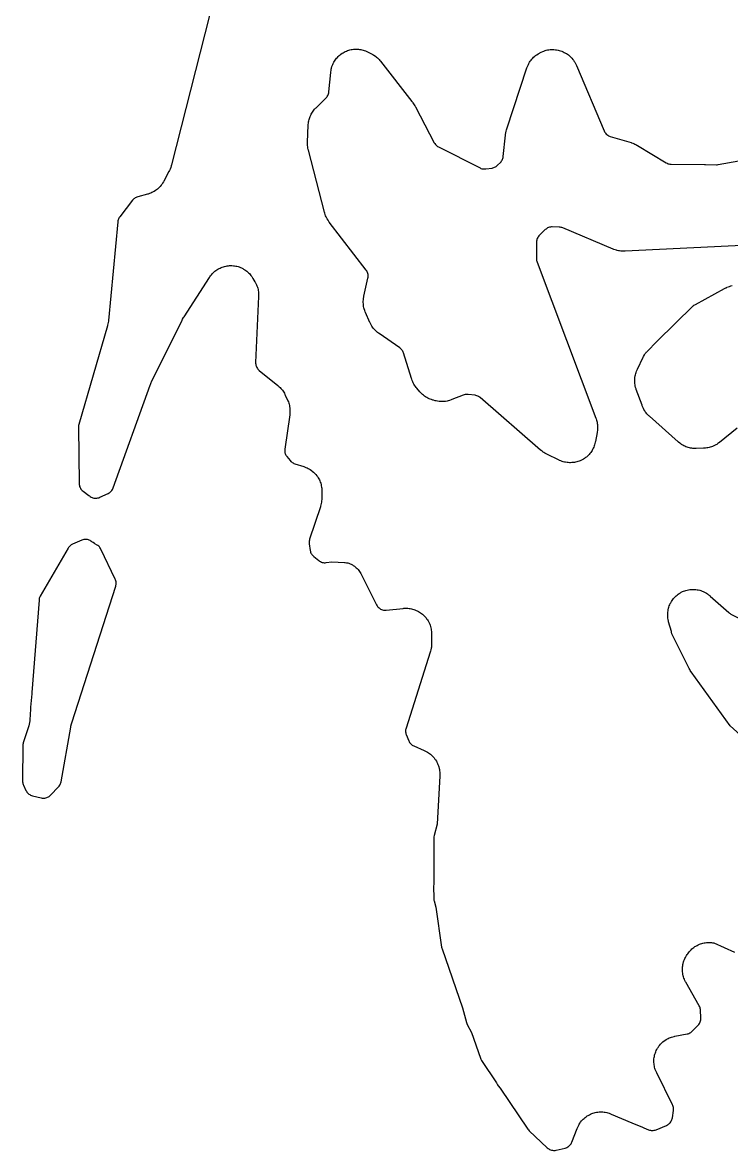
# Model space of a CAD drawing. Header units: millimetres. Extents: x 0 to 194, y 0 to 300.
# Drawn here: x 102.63 to 124.62, y 124.73 to 159.71 of the extents above; entities that cross this region are included whole.
import ezdxf

# ---------------------------------------------------------------- set-up
doc = ezdxf.new("R2010")
doc.units = ezdxf.units.MM
doc.layers.add('CUT', color=7, linetype='CONTINUOUS')

msp = doc.modelspace()

# ---------------------------------------------------------------- linework, layer by layer
at = {"layer": 'CUT'}
for points in [[(108.5805, 160.5449), (107.2518, 155.2926), (107.2444, 155.2666), (107.228, 155.215), (107.2085, 155.1645), (107.186, 155.1153), (107.174, 155.091), (107.0121, 154.7863), (107.0007, 154.7662), (106.977, 154.7266), (106.9512, 154.6883), (106.9305, 154.6606), (106.901, 154.625), (106.8775, 154.5996), (106.8445, 154.5673), (106.8185, 154.5445), (106.7824, 154.5157), (106.7542, 154.4956), (106.7153, 154.4707), (106.6852, 154.4536), (106.6439, 154.4329), (106.6123, 154.4189), (106.5691, 154.4025), (106.5252, 154.3884), (106.503, 154.3818), (106.2058, 154.3026), (106.1792, 154.2942), (106.1535, 154.2833), (106.1289, 154.2701), (106.1057, 154.2546), (106.084, 154.2371), (106.064, 154.2176), (106.0459, 154.1964), (105.6498, 153.6849), (105.6336, 153.6619), (105.6197, 153.6374), (105.6081, 153.6116), (105.599, 153.585), (105.5924, 153.5575), (105.5884, 153.5296), (105.2979, 150.4709), (105.2955, 150.4499), (105.2895, 150.4082), (105.2816, 150.3667), (105.2717, 150.3257), (105.2663, 150.3053), (104.378, 147.2432), (104.3712, 147.2144), (104.3672, 147.1852), (104.3661, 147.1557), (104.3887, 145.4117), (104.3907, 145.3813), (104.3957, 145.3512), (104.4038, 145.3217), (104.4148, 145.2933), (104.4286, 145.2661), (104.4452, 145.2405), (104.4642, 145.2166), (104.4856, 145.1949), (104.509, 145.1754), (104.6874, 145.0419), (104.7051, 145.028), (104.7077, 145.0258), (104.7323, 145.0075), (104.7587, 144.9917), (104.7866, 144.9787), (104.8156, 144.9687), (104.8455, 144.9616), (104.876, 144.9577), (104.9067, 144.9569), (104.9374, 144.9592), (104.9676, 144.9647), (104.9971, 144.9732), (105.0256, 144.9847), (105.2893, 145.1073), (105.3156, 145.1211), (105.3403, 145.1375), (105.3634, 145.1562), (105.3844, 145.1771), (105.4033, 145.1999), (105.4199, 145.2246), (105.4339, 145.2507), (105.4453, 145.2781), (106.5865, 148.461), (106.5962, 148.4855), (106.622, 148.5462), (106.6331, 148.5702), (107.5843, 150.4824), (107.5961, 150.5045), (107.6271, 150.5589), (107.64, 150.5803), (108.4271, 151.8004), (108.4394, 151.8184), (108.4647, 151.8538), (108.4918, 151.8879), (108.5132, 151.9125), (108.5435, 151.9439), (108.5672, 151.9663), (108.6003, 151.9946), (108.6261, 152.0145), (108.6618, 152.0395), (108.6894, 152.0569), (108.7274, 152.0783), (108.7565, 152.0929), (108.7964, 152.1106), (108.8268, 152.1223), (108.8682, 152.136), (108.8996, 152.1448), (108.9421, 152.1544), (108.9742, 152.1601), (109.0174, 152.1655), (109.05, 152.1681), (109.0935, 152.1694), (109.1261, 152.1687), (109.1696, 152.1658), (109.202, 152.162), (109.245, 152.1549), (109.2769, 152.148), (109.319, 152.1367), (109.3501, 152.1268), (109.3909, 152.1115), (109.4208, 152.0986), (109.46, 152.0795), (109.4885, 152.0637), (109.5256, 152.0409), (109.5526, 152.0225), (109.5873, 151.9961), (109.6123, 151.9752), (109.6443, 151.9456), (109.6672, 151.9224), (109.6962, 151.8898), (109.7167, 151.8645), (109.7424, 151.8293), (109.7664, 151.793), (109.7779, 151.7745), (109.8398, 151.6699), (109.8505, 151.651), (109.8708, 151.6126), (109.8892, 151.5732), (109.9016, 151.5431), (109.9161, 151.5021), (109.9255, 151.4709), (109.9361, 151.4288), (109.9424, 151.3968), (109.9488, 151.3538), (109.9521, 151.3214), (109.9543, 151.278), (109.9544, 151.2346), (109.954, 151.2128), (109.8613, 149.1675), (109.8614, 149.1394), (109.864, 149.1115), (109.8693, 149.0839), (109.8771, 149.057), (109.8874, 149.0309), (109.9001, 149.0058), (109.9151, 148.9821), (109.9322, 148.9599), (109.9513, 148.9393), (109.9723, 148.9207), (110.5473, 148.4553), (110.5631, 148.4419), (110.594, 148.4144), (110.6236, 148.3855), (110.6448, 148.3629), (110.6717, 148.3314), (110.6907, 148.307), (110.7145, 148.2732), (110.7312, 148.247), (110.7519, 148.2112), (110.7708, 148.1744), (110.7799, 148.1558), (110.8512, 148.0006), (110.8597, 147.9808), (110.8757, 147.941), (110.8898, 147.9003), (110.899, 147.8694), (110.9092, 147.8276), (110.9153, 147.796), (110.9214, 147.7534), (110.9245, 147.7213), (110.9266, 147.6784), (110.9266, 147.6462), (110.9245, 147.6032), (110.9204, 147.5604), (110.9178, 147.539), (110.7648, 146.4793), (110.7621, 146.4516), (110.762, 146.4238), (110.7645, 146.396), (110.7695, 146.3687), (110.777, 146.3419), (110.787, 146.3159), (110.7994, 146.2909), (110.814, 146.2672), (110.8307, 146.245), (110.9335, 146.121), (110.9527, 146.0999), (110.9738, 146.0808), (110.9966, 146.0638), (111.021, 146.049), (111.0466, 146.0366), (111.0733, 146.0266), (111.3567, 145.9362), (111.3776, 145.9289), (111.419, 145.9134), (111.4597, 145.8959), (111.4894, 145.8813), (111.5281, 145.8599), (111.5563, 145.8424), (111.5927, 145.8173), (111.619, 145.7971), (111.6528, 145.7686), (111.677, 145.7459), (111.7078, 145.7142), (111.7296, 145.6893), (111.7572, 145.6547), (111.7765, 145.6278), (111.8005, 145.5906), (111.8171, 145.5619), (111.8373, 145.5226), (111.851, 145.4924), (111.8672, 145.4512), (111.8779, 145.4199), (111.8901, 145.3773), (111.8976, 145.3451), (111.9055, 145.3015), (111.9098, 145.2687), (111.9134, 145.2246), (111.9149, 145.1804), (111.915, 145.1583), (111.9114, 144.9425), (111.9104, 144.9198), (111.9074, 144.8743), (111.902, 144.829), (111.8962, 144.7953), (111.8863, 144.7508), (111.8741, 144.7069), (111.8675, 144.6851), (111.5343, 143.6827), (111.5266, 143.6556), (111.5216, 143.6278), (111.5192, 143.5997), (111.5194, 143.5715), (111.5223, 143.5434), (111.5533, 143.3373), (111.5588, 143.3098), (111.5668, 143.2829), (111.5773, 143.2569), (111.5902, 143.2319), (111.6054, 143.2083), (111.6227, 143.1862), (111.642, 143.1658), (111.6631, 143.1474), (111.8202, 143.0222), (111.845, 143.0045), (111.8715, 142.9893), (111.8995, 142.9769), (111.9285, 142.9674), (111.9584, 142.9609), (111.9887, 142.9575), (112.0193, 142.9572), (112.0497, 142.96), (112.2199, 142.9844), (112.614, 142.9611), (112.636, 142.9593), (112.6799, 142.9545), (112.7235, 142.9476), (112.7559, 142.9408), (112.7757, 142.9356), (112.7969, 142.9258), (112.8256, 142.9108), (112.8629, 142.889), (112.89, 142.8713), (112.925, 142.8459), (112.9503, 142.8257), (112.9827, 142.7971), (113.006, 142.7745), (113.0355, 142.743), (113.0565, 142.7183), (113.0829, 142.684), (113.1014, 142.6575), (113.1243, 142.6208), (113.1455, 142.5831), (113.1556, 142.564), (113.613, 141.6498), (113.6279, 141.6235), (113.6453, 141.5988), (113.6652, 141.576), (113.6872, 141.5553), (113.7113, 141.5369), (113.737, 141.521), (113.7642, 141.5078), (113.7927, 141.4974), (113.822, 141.49), (113.8519, 141.4855), (113.8821, 141.484), (113.9123, 141.4857), (114.4352, 141.54), (114.4571, 141.5418), (114.5009, 141.5442), (114.5449, 141.5444), (114.5778, 141.543), (114.6216, 141.539), (114.6542, 141.5344), (114.6973, 141.5261), (114.7293, 141.5183), (114.7715, 141.5059), (114.8026, 141.495), (114.8433, 141.4785), (114.8732, 141.4647), (114.9121, 141.4443), (114.9405, 141.4276), (114.9772, 141.4035), (115.0039, 141.3841), (115.0381, 141.3565), (115.0627, 141.3346), (115.0941, 141.3038), (115.1164, 141.2796), (115.1446, 141.2459), (115.1645, 141.2197), (115.1893, 141.1834), (115.2065, 141.1553), (115.2277, 141.1168), (115.2421, 141.0872), (115.2594, 141.0468), (115.2708, 141.0159), (115.284, 140.974), (115.2924, 140.9422), (115.3015, 140.8991), (115.3068, 140.8666), (115.3116, 140.823), (115.3143, 140.7791), (115.3152, 140.7571), (115.319, 140.4594), (115.3187, 140.4353), (115.3167, 140.3871), (115.3122, 140.3391), (115.3069, 140.3034), (115.2972, 140.2561), (115.285, 140.2095), (115.2783, 140.1863), (114.5257, 137.8267), (114.5182, 137.7983), (114.5135, 137.7693), (114.5116, 137.74), (114.5126, 137.7107), (114.5165, 137.6815), (114.5232, 137.6529), (114.5326, 137.6251), (114.6069, 137.4378), (114.619, 137.411), (114.6337, 137.3855), (114.6508, 137.3616), (114.6702, 137.3395), (114.6917, 137.3195), (114.715, 137.3016), (114.74, 137.286), (114.7663, 137.273), (115.0873, 137.1337), (115.108, 137.1241), (115.1489, 137.1039), (115.1887, 137.0816), (115.2176, 137.0634), (115.2549, 137.0371), (115.2818, 137.0161), (115.3163, 136.9862), (115.341, 136.9626), (115.3723, 136.9294), (115.3944, 136.9034), (115.4222, 136.8672), (115.4416, 136.839), (115.4655, 136.8002), (115.4819, 136.7703), (115.5018, 136.7292), (115.5152, 136.6977), (115.5308, 136.6549), (115.5409, 136.6222), (115.5521, 136.578), (115.5588, 136.5445), (115.5655, 136.4994), (115.5688, 136.4654), (115.5709, 136.4198), (115.5706, 136.3742), (115.5699, 136.3514), (115.4862, 134.8529), (115.3972, 134.4966), (115.3905, 134.4607), (115.3883, 134.4242), (115.387, 133.0789), (115.3733, 132.8334), (115.3731, 132.8036), (115.3759, 132.7739), (115.3866, 132.6993), (115.3865, 132.5459), (115.3876, 132.5198), (115.391, 132.4938), (115.3966, 132.4682), (115.4473, 132.2785), (115.6266, 131.0355), (115.6322, 131.0068), (115.6405, 130.9789), (116.2812, 129.1561), (116.4041, 128.6962), (116.4134, 128.6672), (116.4256, 128.6393), (116.5509, 128.389), (116.8323, 127.5885), (116.8417, 127.5648), (116.8532, 127.5421), (116.8665, 127.5204), (117.3296, 126.8327), (117.3508, 126.7904), (117.3661, 126.7633), (117.3842, 126.738), (117.4442, 126.6625), (118.2994, 125.3927), (118.3197, 125.3659), (118.3429, 125.3416), (118.9059, 124.8127), (118.9286, 124.7935), (118.953, 124.7766), (118.979, 124.7622), (119.0063, 124.7504), (119.0346, 124.7414), (119.0637, 124.7352), (119.0933, 124.732), (119.123, 124.7316), (119.1526, 124.7343), (119.1818, 124.7398), (119.4581, 124.8066), (119.4859, 124.8147), (119.5127, 124.8255), (119.5384, 124.8388), (119.5626, 124.8545), (119.5853, 124.8725), (119.6061, 124.8925), (119.6248, 124.9145), (119.6414, 124.9382), (119.6556, 124.9633), (119.6674, 124.9897), (119.8318, 125.4138), (119.8404, 125.4345), (119.8588, 125.4756), (119.8791, 125.5156), (119.8958, 125.5449), (119.9201, 125.5827), (119.9397, 125.6101), (119.9676, 125.6454), (119.9898, 125.6707), (120.0211, 125.703), (120.0457, 125.726), (120.08, 125.755), (120.1068, 125.7754), (120.1439, 125.8008), (120.1726, 125.8185), (120.212, 125.8401), (120.2423, 125.8547), (120.2837, 125.8723), (120.3154, 125.8839), (120.3583, 125.8972), (120.3909, 125.9056), (120.435, 125.9146), (120.4683, 125.9196), (120.513, 125.9242), (120.5466, 125.9259), (120.5916, 125.926), (120.6252, 125.9243), (120.67, 125.9199), (120.7033, 125.9149), (120.7473, 125.906), (120.78, 125.8977), (120.823, 125.8845), (120.8652, 125.8692), (120.8861, 125.8609), (121.526, 125.5915), (121.8536, 125.4489), (121.8813, 125.4384), (121.9035, 125.4325), (122.045, 125.3729), (122.073, 125.3627), (122.1018, 125.3553), (122.1313, 125.3509), (122.161, 125.3493), (122.1908, 125.3508), (122.2202, 125.3552), (122.2491, 125.3624), (122.2771, 125.3725), (122.6038, 125.5091), (122.6293, 125.5212), (122.6536, 125.5357), (122.6764, 125.5523), (122.6976, 125.5711), (122.7169, 125.5918), (122.7341, 125.6142), (122.7492, 125.6381), (122.7619, 125.6633), (122.7722, 125.6896), (122.78, 125.7168), (122.7853, 125.7445), (122.8173, 125.9751), (122.82, 126.005), (122.8196, 126.035), (122.8163, 126.0648), (122.81, 126.0942), (122.8007, 126.1227), (122.7887, 126.1502), (122.2978, 127.1357), (122.2885, 127.1555), (122.2709, 127.1955), (122.2553, 127.2364), (122.2451, 127.2675), (122.2336, 127.3096), (122.2265, 127.3416), (122.219, 127.3847), (122.2151, 127.4172), (122.2118, 127.4608), (122.211, 127.4935), (122.2121, 127.5372), (122.2144, 127.5699), (122.2197, 127.6133), (122.2253, 127.6456), (122.2347, 127.6883), (122.2434, 127.7198), (122.2569, 127.7614), (122.2686, 127.792), (122.2861, 127.8321), (122.3007, 127.8614), (122.322, 127.8995), (122.3394, 127.9273), (122.3643, 127.9632), (122.3843, 127.9892), (122.4126, 128.0225), (122.435, 128.0464), (122.4664, 128.0768), (122.491, 128.0984), (122.5252, 128.1256), (122.5518, 128.1448), (122.5885, 128.1685), (122.6168, 128.185), (122.6556, 128.2051), (122.6854, 128.2187), (122.726, 128.2349), (122.7569, 128.2456), (122.7989, 128.2578), (122.8414, 128.268), (122.8628, 128.2726), (123.2404, 128.3437), (123.2701, 128.3508), (123.2989, 128.361), (123.3265, 128.374), (123.3526, 128.3898), (123.3771, 128.4082), (123.3995, 128.4289), (123.5848, 128.6187), (123.6051, 128.6417), (123.623, 128.6667), (123.6382, 128.6934), (123.6506, 128.7216), (123.66, 128.7508), (123.6664, 128.7809), (123.6697, 128.8114), (123.6698, 128.8422), (123.6589, 129.0784), (123.6563, 129.1064), (123.651, 129.1341), (123.6432, 129.1611), (123.6329, 129.1873), (123.6201, 129.2125), (123.2047, 129.9448), (123.1943, 129.9643), (123.1743, 130.0039), (123.1564, 130.0444), (123.1444, 130.0754), (123.1305, 130.1175), (123.1217, 130.1495), (123.112, 130.1928), (123.1063, 130.2255), (123.101, 130.2696), (123.0986, 130.3027), (123.0975, 130.347), (123.0984, 130.3802), (123.1018, 130.4244), (123.1059, 130.4574), (123.1136, 130.5011), (123.1209, 130.5335), (123.1329, 130.5762), (123.1434, 130.6077), (123.1595, 130.649), (123.173, 130.6793), (123.1931, 130.7188), (123.2151, 130.7573), (123.2266, 130.7763), (123.2481, 130.81), (123.2604, 130.8282), (123.2859, 130.8641), (123.3132, 130.8988), (123.3348, 130.9237), (123.3653, 130.9555), (123.3893, 130.9782), (123.4227, 131.0068), (123.4488, 131.027), (123.4849, 131.0523), (123.5129, 131.0699), (123.5513, 131.0915), (123.5808, 131.1062), (123.6211, 131.124), (123.652, 131.1358), (123.6938, 131.1495), (123.7257, 131.1582), (123.7687, 131.1678), (123.8012, 131.1733), (123.845, 131.1786), (123.8779, 131.181), (123.9219, 131.182), (123.9549, 131.1811), (123.9989, 131.1778), (124.0316, 131.1737), (124.0727, 131.1665), (124.7075, 130.8788)], [(125.5773, 152.8255), (121.3155, 152.6157), (121.2954, 152.6151), (121.2552, 152.615), (121.215, 152.6166), (121.185, 152.6191), (121.1452, 152.6243), (121.1155, 152.6295), (121.0763, 152.6383), (121.0472, 152.6461), (121.0089, 152.6583), (120.9712, 152.6722), (120.9525, 152.6796), (119.3852, 153.338), (119.3593, 153.3475), (119.3328, 153.3545), (119.3057, 153.3591), (119.2782, 153.3612), (119.0615, 153.3679), (119.0315, 153.3674), (119.0018, 153.3638), (118.9726, 153.3573), (118.9442, 153.348), (118.9168, 153.3358), (118.8908, 153.321), (118.8664, 153.3037), (118.8439, 153.284), (118.6635, 153.1099), (118.6431, 153.0881), (118.6249, 153.0644), (118.6092, 153.039), (118.5961, 153.0122), (118.5857, 152.9841), (118.5781, 152.9552), (118.5735, 152.9257), (118.5718, 152.8959), (118.5687, 152.3833), (118.5697, 152.3558), (118.5733, 152.3286), (118.5794, 152.3018), (118.5879, 152.2756), (120.4108, 147.4379), (120.4176, 147.4187), (120.4302, 147.3801), (120.441, 147.3409), (120.4478, 147.3112), (120.4551, 147.2712), (120.4592, 147.241), (120.4628, 147.2005), (120.4641, 147.17), (120.4641, 147.1294), (120.4626, 147.0989), (120.4589, 147.0585), (120.4534, 147.0182), (120.4501, 146.9981), (120.3975, 146.7121), (120.393, 146.6908), (120.3831, 146.6484), (120.3711, 146.6066), (120.3606, 146.5757), (120.3447, 146.5352), (120.3312, 146.5055), (120.3114, 146.4668), (120.2952, 146.4385), (120.2718, 146.4018), (120.2529, 146.3753), (120.226, 146.341), (120.2047, 146.3164), (120.1746, 146.2849), (120.151, 146.2625), (120.118, 146.2341), (120.0923, 146.214), (120.0568, 146.1889), (120.0292, 146.1714), (119.9914, 146.1499), (119.9624, 146.1351), (119.9227, 146.1173), (119.8923, 146.1055), (119.851, 146.0916), (119.8197, 146.0827), (119.7773, 146.0729), (119.7452, 146.0671), (119.7021, 146.0614), (119.6696, 146.0587), (119.6261, 146.0572), (119.5935, 146.0577), (119.5501, 146.0604), (119.5177, 146.0641), (119.4747, 146.071), (119.4428, 146.0777), (119.4007, 146.0887), (119.3696, 146.0985), (119.3288, 146.1135), (119.2887, 146.1305), (119.2689, 146.1395), (118.887, 146.3238), (118.8693, 146.3329), (118.8343, 146.3517), (118.8002, 146.3721), (118.7753, 146.3884), (118.7431, 146.4117), (118.712, 146.4364), (118.6967, 146.4491), (116.8222, 148.076), (116.7992, 148.0941), (116.7746, 148.1098), (116.7486, 148.1231), (116.7214, 148.1337), (116.6933, 148.1417), (116.6645, 148.1469), (116.4506, 148.1749), (116.42, 148.1774), (116.3892, 148.1766), (116.3587, 148.1728), (116.3288, 148.1658), (116.2997, 148.1558), (115.9448, 148.013), (115.9226, 148.0047), (115.8777, 147.9894), (115.8321, 147.9764), (115.7974, 147.9685), (115.7506, 147.9604), (115.7153, 147.9562), (115.668, 147.9531), (115.6324, 147.9526), (115.585, 147.9545), (115.5496, 147.9578), (115.5027, 147.9646), (115.4561, 147.9739), (115.433, 147.9792), (115.3781, 147.9933), (115.356, 147.9995), (115.3123, 148.0131), (115.2693, 148.029), (115.2377, 148.0424), (115.1966, 148.0626), (115.1665, 148.0792), (115.1276, 148.1034), (115.0994, 148.123), (115.0632, 148.151), (115.0371, 148.1734), (115.0039, 148.2049), (114.9724, 148.2382), (114.957, 148.2552), (114.8581, 148.3705), (114.8438, 148.3882), (114.8159, 148.4242), (114.7899, 148.4616), (114.7719, 148.4905), (114.7498, 148.5303), (114.7348, 148.561), (114.7169, 148.6028), (114.7011, 148.6455), (114.6937, 148.667), (114.4444, 149.4624), (114.4347, 149.4891), (114.4224, 149.5147), (114.4078, 149.5391), (114.391, 149.5619), (114.372, 149.5831), (114.3512, 149.6024), (114.3286, 149.6196), (113.6894, 150.0609), (113.6725, 150.0731), (113.6395, 150.0983), (113.6077, 150.1249), (113.5848, 150.1459), (113.5555, 150.1754), (113.5347, 150.1984), (113.5082, 150.2304), (113.4896, 150.2553), (113.4662, 150.2896), (113.4499, 150.3161), (113.4299, 150.3525), (113.4115, 150.3897), (113.4027, 150.4085), (113.2696, 150.7125), (113.2606, 150.7344), (113.2439, 150.7788), (113.2296, 150.824), (113.2207, 150.8583), (113.2111, 150.9048), (113.2059, 150.9399), (113.2013, 150.9871), (113.1997, 151.0226), (113.2002, 151.07), (113.2023, 151.1054), (113.2077, 151.1525), (113.2156, 151.1992), (113.2202, 151.2225), (113.3447, 151.7802), (113.3497, 151.8089), (113.3518, 151.8379), (113.3512, 151.8671), (113.3477, 151.896), (113.3414, 151.9244), (113.3324, 151.9521), (113.3207, 151.9788), (113.3065, 152.0043), (113.2899, 152.0282), (112.1441, 153.5214), (112.1308, 153.5396), (112.1053, 153.5765), (112.0816, 153.6147), (112.0654, 153.6442), (112.0456, 153.6845), (112.0324, 153.7155), (112.0168, 153.7576), (112.0033, 153.8004), (111.9971, 153.822), (111.496, 155.745), (111.4909, 155.7669), (111.4817, 155.8109), (111.4748, 155.8553), (111.4713, 155.8888), (111.4688, 155.9337), (111.4686, 155.9787), (111.469, 156.0011), (111.4924, 156.5203), (111.4939, 156.5412), (111.4977, 156.5831), (111.5035, 156.6247), (111.5093, 156.6556), (111.519, 156.6965), (111.5276, 156.7268), (111.5411, 156.7666), (111.5525, 156.796), (111.5696, 156.8344), (111.5838, 156.8625), (111.6044, 156.8991), (111.6211, 156.9258), (111.645, 156.9604), (111.6641, 156.9854), (111.6911, 157.0176), (111.7197, 157.0484), (111.7343, 157.0635), (112.046, 157.3708), (112.0663, 157.3929), (112.0842, 157.4169), (112.0997, 157.4425), (112.1126, 157.4696), (112.1226, 157.4978), (112.1298, 157.5269), (112.1341, 157.5565), (112.1904, 158.1581), (112.1929, 158.1796), (112.199, 158.2226), (112.2072, 158.2651), (112.2149, 158.2967), (112.2271, 158.3383), (112.2378, 158.369), (112.2539, 158.4092), (112.2675, 158.4388), (112.2875, 158.4773), (112.3038, 158.5053), (112.3274, 158.5417), (112.3464, 158.5681), (112.3734, 158.602), (112.3948, 158.6265), (112.425, 158.6576), (112.4486, 158.6799), (112.4816, 158.708), (112.5073, 158.7279), (112.5429, 158.7527), (112.5704, 158.77), (112.6082, 158.7913), (112.6372, 158.8059), (112.6768, 158.8235), (112.7072, 158.8352), (112.7483, 158.8488), (112.7796, 158.8576), (112.8219, 158.8672), (112.8539, 158.8729), (112.8969, 158.8784), (112.9293, 158.881), (112.9726, 158.8823), (113.0051, 158.8818), (113.0484, 158.8789), (113.0807, 158.8753), (113.1235, 158.8683), (113.1552, 158.8615), (113.1972, 158.8505), (113.2281, 158.8407), (113.2688, 158.8256), (113.3087, 158.8086), (113.3284, 158.7996), (113.4362, 158.7474), (113.4545, 158.738), (113.4907, 158.7184), (113.5259, 158.6972), (113.5516, 158.6801), (113.5847, 158.6557), (113.6087, 158.6363), (113.6395, 158.609), (113.6616, 158.5876), (113.6898, 158.5576), (113.7165, 158.5263), (113.7296, 158.5104), (114.7055, 157.2591), (114.7217, 157.2357), (114.7315, 157.2214), (114.7568, 157.1849), (114.8026, 157.1186), (114.8078, 157.1097), (114.8175, 157.0921), (115.4021, 155.9789), (115.4178, 155.9524), (115.4362, 155.9276), (115.457, 155.9048), (115.4801, 155.8843), (115.5052, 155.8662), (115.5319, 155.8509), (116.8203, 155.1972), (116.8482, 155.1848), (116.8773, 155.1752), (116.9072, 155.1687), (116.9376, 155.1653), (116.9682, 155.165), (116.9987, 155.1678), (117.1943, 155.1959), (117.2212, 155.201), (117.2475, 155.2086), (117.273, 155.2185), (117.2976, 155.2307), (117.3208, 155.2451), (117.3427, 155.2616), (117.363, 155.28), (117.4523, 155.3687), (117.4722, 155.3905), (117.4898, 155.4141), (117.505, 155.4393), (117.5177, 155.4659), (117.5277, 155.4936), (117.535, 155.5222), (117.5394, 155.5513), (117.6065, 156.2137), (117.6097, 156.2381), (117.6173, 156.2868), (117.6277, 156.335), (117.6406, 156.3826), (117.6477, 156.4062), (118.275, 158.297), (118.2828, 158.3188), (118.2997, 158.362), (118.3187, 158.4042), (118.3346, 158.4351), (118.3579, 158.4752), (118.3769, 158.5043), (118.4042, 158.5418), (118.426, 158.5687), (118.4571, 158.6032), (118.4816, 158.6278), (118.516, 158.6589), (118.5429, 158.6808), (118.5803, 158.7082), (118.6191, 158.7336), (118.6388, 158.7458), (118.6589, 158.7576), (118.6791, 158.7687), (118.7202, 158.7899), (118.7622, 158.809), (118.7944, 158.8217), (118.8382, 158.8364), (118.8716, 158.8457), (118.9167, 158.8558), (118.9508, 158.8616), (118.9967, 158.867), (119.0312, 158.8693), (119.0774, 158.87), (119.112, 158.8688), (119.158, 158.8647), (119.1923, 158.8599), (119.2376, 158.8512), (119.2712, 158.8429), (119.3155, 158.8295), (119.3542, 158.8156), (119.3956, 158.7984), (119.43, 158.7821), (119.4683, 158.7615), (119.4962, 158.7447), (119.5323, 158.7206), (119.5585, 158.7012), (119.5921, 158.6737), (119.6163, 158.6519), (119.6471, 158.6213), (119.6691, 158.5972), (119.6968, 158.5637), (119.7163, 158.5377), (119.7407, 158.5017), (119.7576, 158.4739), (119.7784, 158.4357), (119.7973, 158.3966), (119.8063, 158.3768), (120.6696, 156.3456), (120.6823, 156.3193), (120.6976, 156.2943), (120.7151, 156.271), (120.7349, 156.2494), (120.7567, 156.2299), (120.7803, 156.2127), (120.8054, 156.1977), (120.8319, 156.1854), (120.8594, 156.1756), (121.5021, 155.9827), (121.5202, 155.9768), (121.556, 155.9644), (121.5913, 155.9505), (121.6173, 155.9389), (121.6512, 155.9221), (121.6845, 155.9038), (121.7009, 155.8943), (122.5896, 155.3559), (122.6178, 155.3408), (122.6475, 155.3288), (122.6783, 155.32), (122.7099, 155.3146), (122.7419, 155.3126), (123.7851, 155.3016), (123.7874, 155.3013), (123.8129, 155.3013), (124.1497, 155.2977), (124.1775, 155.2987), (124.2051, 155.3023), (126.7722, 155.7557)], [(124.7898, 147.1256), (124.2435, 146.6862), (124.227, 146.6735), (124.1933, 146.6489), (124.1585, 146.6259), (124.1317, 146.6099), (124.0949, 146.5902), (124.0667, 146.5767), (124.0283, 146.5605), (123.999, 146.5497), (123.9592, 146.5371), (123.929, 146.5291), (123.8883, 146.5202), (123.8575, 146.515), (123.8161, 146.51), (123.7745, 146.5069), (123.7536, 146.5058), (123.5263, 146.4994), (123.505, 146.4993), (123.4626, 146.5001), (123.4202, 146.5029), (123.3886, 146.5065), (123.3466, 146.5133), (123.3155, 146.5198), (123.2744, 146.5306), (123.244, 146.54), (123.2041, 146.5546), (123.1747, 146.5669), (123.1363, 146.5852), (123.1083, 146.6002), (123.0718, 146.622), (123.0453, 146.6396), (123.011, 146.6647), (122.978, 146.6914), (122.9618, 146.7052), (122.0722, 147.4972), (122.0558, 147.5125), (122.0239, 147.544), (121.9935, 147.577), (121.972, 147.6029), (121.9451, 147.6388), (121.9262, 147.6666), (121.903, 147.705), (121.8871, 147.7346), (121.8678, 147.7752), (121.8506, 147.8166), (121.8425, 147.8375), (121.6661, 148.3292), (121.6591, 148.3505), (121.646, 148.3934), (121.6352, 148.4369), (121.6287, 148.4698), (121.6222, 148.5142), (121.619, 148.5476), (121.617, 148.5924), (121.6171, 148.626), (121.6196, 148.6707), (121.6231, 148.7041), (121.6299, 148.7484), (121.6367, 148.7813), (121.648, 148.8247), (121.658, 148.8567), (121.6735, 148.8988), (121.6911, 148.94), (121.7004, 148.9604), (121.8812, 149.3319), (121.8931, 149.3547), (121.9181, 149.3994), (121.9457, 149.4427), (121.9681, 149.4739), (121.9846, 149.4941), (121.9888, 149.4986), (122.3156, 149.8278), (123.4302, 150.9208), (123.4469, 150.9364), (123.4497, 150.9389), (123.4782, 150.9562), (123.4971, 150.9671), (124.3985, 151.4585), (124.4459, 151.4826), (124.4484, 151.4838), (124.4582, 151.4885), (124.4601, 151.4894), (124.4694, 151.4939), (124.4774, 151.4975), (124.5175, 151.5141), (124.5509, 151.526), (124.5963, 151.5395), (124.6423, 151.5505)], [(124.9954, 137.515), (124.5753, 137.9021), (123.3698, 139.5722), (123.3595, 139.5871), (123.3396, 139.6172), (123.3208, 139.6482), (123.3033, 139.6799), (123.2949, 139.6959), (122.8161, 140.6518), (122.8066, 140.6722), (122.7885, 140.7133), (122.7725, 140.7552), (122.7586, 140.7979), (122.7522, 140.8195), (122.6691, 141.126), (122.6639, 141.1476), (122.6544, 141.1909), (122.6471, 141.2347), (122.6432, 141.2677), (122.6402, 141.3119), (122.6396, 141.3452), (122.641, 141.3895), (122.6437, 141.4226), (122.6494, 141.4666), (122.6554, 141.4993), (122.6654, 141.5425), (122.6745, 141.5745), (122.6888, 141.6165), (122.701, 141.6474), (122.7193, 141.6878), (122.7346, 141.7173), (122.7568, 141.7557), (122.7748, 141.7836), (122.8007, 141.8197), (122.8214, 141.8456), (122.8507, 141.8789), (122.8739, 141.9028), (122.9063, 141.933), (122.9317, 141.9545), (122.967, 141.9814), (122.9944, 142.0002), (123.0321, 142.0235), (123.0612, 142.0395), (123.1011, 142.059), (123.1316, 142.0721), (123.1732, 142.0876), (123.2049, 142.0976), (123.2478, 142.1089), (123.2803, 142.1157), (123.3241, 142.1227), (123.3571, 142.1263), (123.4014, 142.129), (123.4347, 142.1293), (123.479, 142.1276), (123.5121, 142.1247), (123.556, 142.1186), (123.5887, 142.1125), (123.6318, 142.1021), (123.6637, 142.0927), (123.7056, 142.0782), (123.7364, 142.0657), (123.7767, 142.0471), (123.8061, 142.0317), (123.8443, 142.0092), (123.8721, 141.9909), (123.9079, 141.9648), (123.9424, 141.9369), (123.9593, 141.9225), (124.5329, 141.41), (124.5535, 141.3932), (124.5755, 141.3782), (124.5987, 141.3653), (125.0856, 141.1221)]]:
    msp.add_lwpolyline(points, dxfattribs=at)
msp.add_lwpolyline([(103.4806, 135.7295), (103.5012, 135.7492), (103.749, 136.0097), (103.7681, 136.0319), (103.785, 136.0558), (103.7994, 136.0812), (103.8113, 136.108), (103.8205, 136.1357), (103.827, 136.1643), (104.1261, 137.8567), (104.1324, 137.8866), (104.1508, 137.9609), (104.1592, 137.9903), (105.5217, 142.2278), (105.5291, 142.2552), (105.5338, 142.2832), (105.5359, 142.3115), (105.5354, 142.3398), (105.5321, 142.368), (105.5262, 142.3957), (105.5178, 142.4228), (105.5068, 142.4489), (105.0647, 143.3744), (105.0506, 143.4006), (105.0339, 143.4253), (105.0149, 143.4481), (104.9937, 143.469), (104.9706, 143.4877), (104.9457, 143.504), (104.8784, 143.5434), (104.8595, 143.5551), (104.8223, 143.5795), (104.7863, 143.6057), (104.7784, 143.612), (104.7547, 143.6293), (104.7294, 143.6442), (104.7027, 143.6565), (104.675, 143.6662), (104.6465, 143.6731), (104.6174, 143.6772), (104.5881, 143.6784), (104.5588, 143.6768), (104.5298, 143.6723), (104.5013, 143.665), (104.4737, 143.655), (104.1869, 143.5342), (104.1618, 143.5223), (104.138, 143.5081), (104.1156, 143.4918), (104.0948, 143.4734), (104.0757, 143.4532), (104.0586, 143.4314), (104.0436, 143.408), (103.1837, 141.9231), (103.1713, 141.8992), (103.161, 141.8743), (103.1531, 141.8487), (103.1474, 141.8224), (103.1442, 141.7957), (102.9244, 138.9335), (102.9216, 138.9215), (102.9178, 138.8932), (102.8822, 138.4817), (102.8811, 138.452), (102.883, 138.4223), (102.8844, 138.4134), (102.8589, 138.0807), (102.856, 138.054), (102.8487, 138.0008), (102.8383, 137.9482), (102.8247, 137.8963), (102.8172, 137.8706), (102.6556, 137.3754), (102.6476, 137.3456), (102.6426, 137.3152), (102.6408, 137.2845), (102.6331, 136.187), (102.6341, 136.16), (102.6376, 136.1332), (102.6434, 136.1069), (102.6516, 136.0811), (102.6621, 136.0563), (102.7392, 135.8938), (102.7532, 135.8676), (102.7697, 135.843), (102.7886, 135.8202), (102.8096, 135.7993), (102.8326, 135.7806), (102.8573, 135.7642), (102.8836, 135.7504), (102.911, 135.7392), (102.9395, 135.7308), (103.2131, 135.6644), (103.2412, 135.659), (103.2696, 135.6563), (103.2982, 135.6563), (103.3267, 135.6591), (103.3547, 135.6645), (103.3822, 135.6725), (103.4087, 135.6832), (103.4341, 135.6963), (103.4581, 135.7118)], close=True, dxfattribs=at)

doc.saveas('drawing.dxf')
